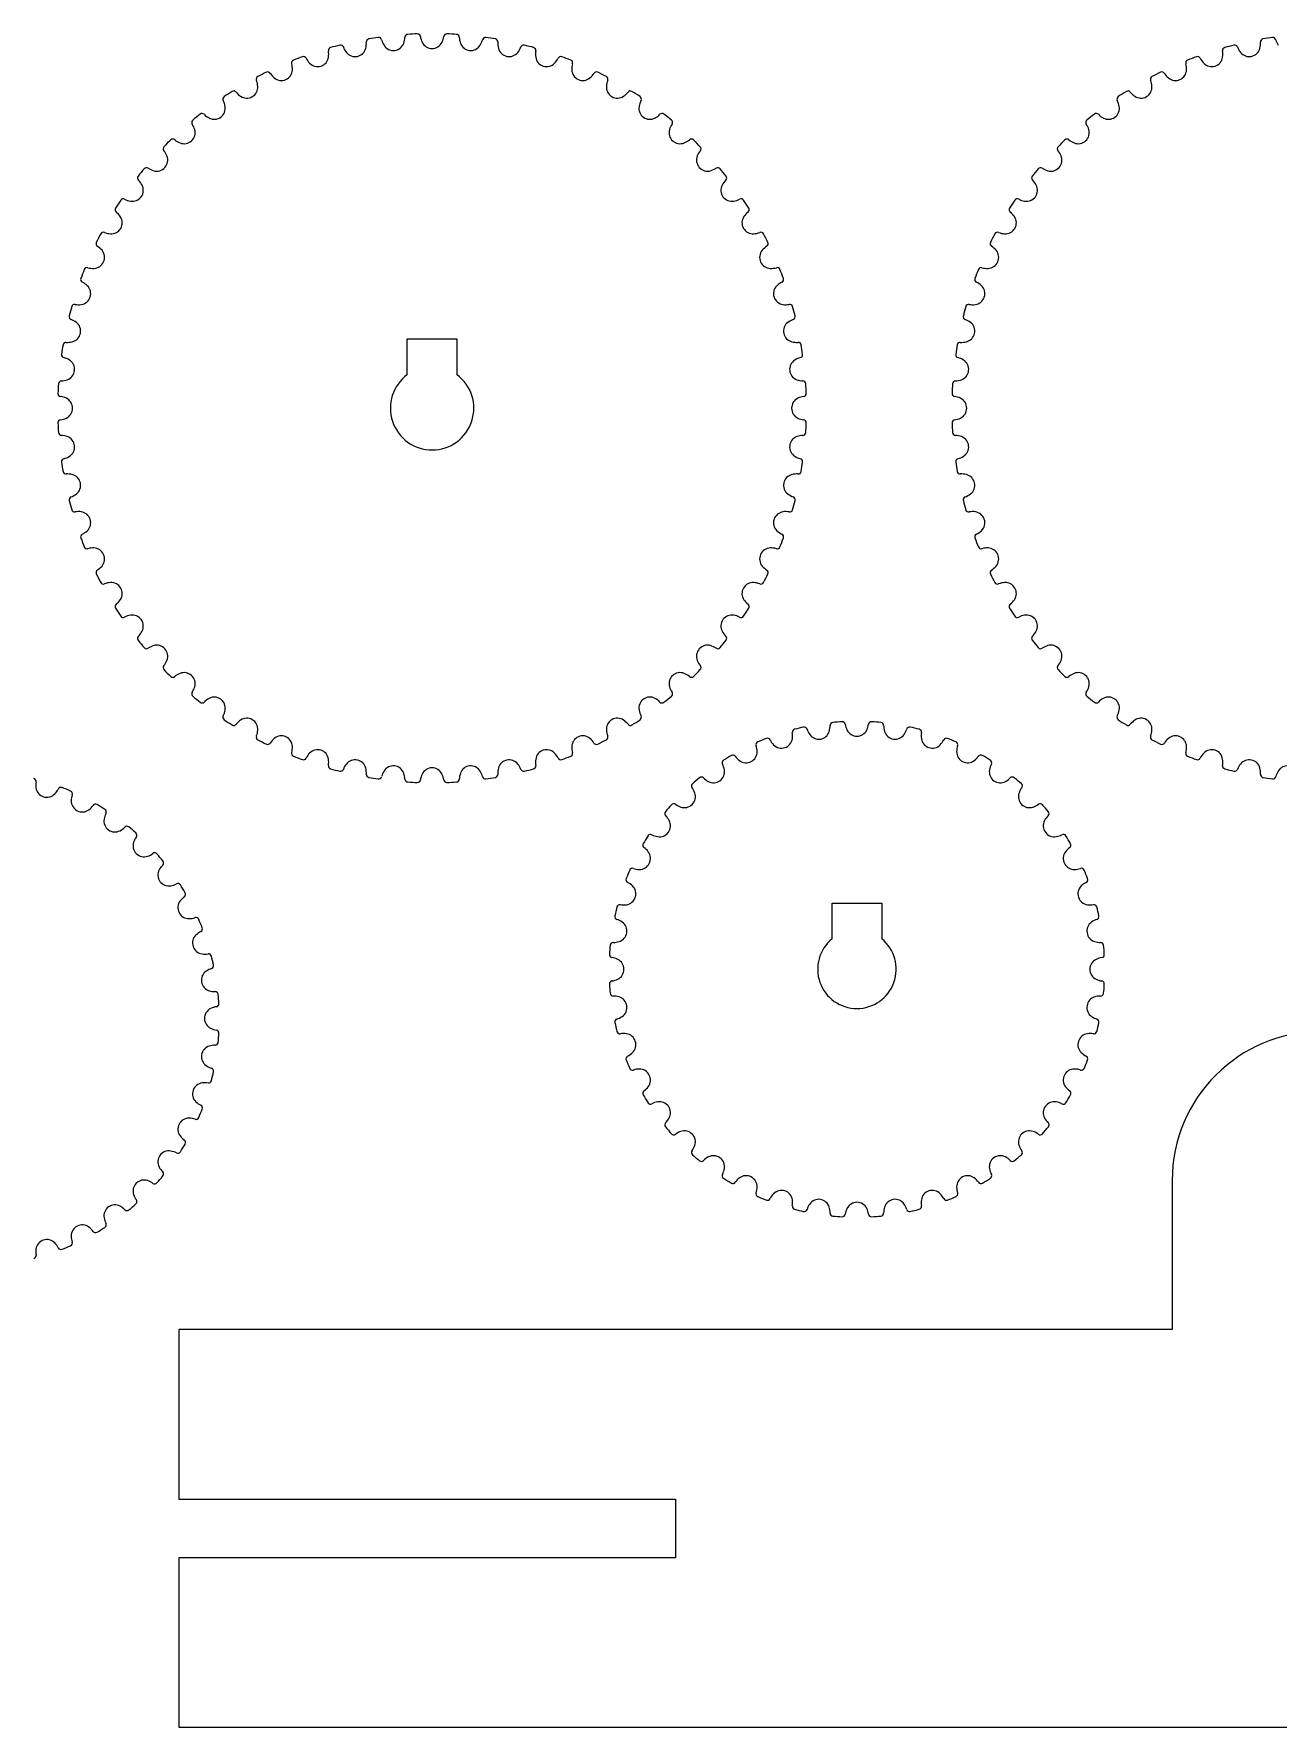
# Model space of a CAD drawing. Header units: millimetres. Extents: x -354 to 1300, y -263 to 109.
# Drawn here: x 1059.2 to 1121.8, y -254.6 to -169.5 of the extents above; entities that cross this region are included whole.
import ezdxf

# ---------------------------------------------------------------- set-up
doc = ezdxf.new("R2010")
doc.units = ezdxf.units.MM

msp = doc.modelspace()

# ---------------------------------------------------------------- linework, layer by layer
at = {"lineweight": 0}
for p, q in [((1078.01, -184.8), (1080.51, -184.8)), ((1078.01, -186.6), (1078.01, -184.8)), ((1080.51, -184.8), (1080.51, -186.6)), ((1099.389, -213.185), (1101.889, -213.185)), ((1099.389, -214.985), (1099.389, -213.185)), ((1101.889, -213.185), (1101.889, -214.985)), ((1116.508, -227.141), (1116.508, -234.641)), ((1116.508, -234.641), (1066.508, -234.641)), ((1066.508, -234.641), (1066.508, -243.166)), ((1066.508, -243.166), (1091.508, -243.166)), ((1091.508, -243.166), (1091.508, -246.116)), ((1091.508, -246.116), (1066.508, -246.116)), ((1066.508, -246.116), (1066.508, -254.641)), ((1066.508, -254.641), (1131.508, -254.641))]:
    msp.add_line(p, q, dxfattribs=at)
for centre, radius, start, end in [((1078.041, -169.633), 0.15, 93.73712, 177.77204), ((1079.26, -188.288), 18.845, 92.26288, 93.73712), ((1078.522, -169.607), 0.15, 8.22796, 92.26288), ((1079.998, -169.607), 0.15, 87.73712, 171.77204), ((1079.26, -188.288), 18.845, 86.26288, 87.73712), ((1080.478, -169.633), 0.15, 2.22796, 86.26288), ((1074.189, -170.294), 0.15, 105.73712, 189.77204), ((1073.056, -170.489), 1, 352.01077, 9.77204), ((1079.26, -188.288), 18.845, 104.26288, 105.73712), ((1074.654, -170.169), 0.15, 20.22796, 104.26288), ((1075.733, -169.771), 1, 200.22796, 217.98923), ((1075.382, -170.045), 0.555, 217.98923, 346.01077), ((1074.951, -169.938), 1, 346.01077, 3.77204), ((1076.098, -169.862), 0.15, 99.73712, 183.77204), ((1079.26, -188.288), 18.845, 98.26288, 99.73712), ((1076.573, -169.787), 0.15, 14.22796, 98.26288), ((1077.688, -169.504), 1, 194.22796, 211.98923), ((1077.31, -169.74), 0.555, 211.98923, 340.01077), ((1076.892, -169.588), 1, 340.01077, 357.77204), ((1079.66, -169.443), 1, 188.22796, 205.98923), ((1079.26, -169.638), 0.555, 205.98923, 334.01077), ((1078.86, -169.443), 1, 334.01077, 351.77204), ((1081.628, -169.588), 1, 182.22796, 199.98923), ((1081.209, -169.74), 0.555, 199.98923, 328.01077), ((1080.832, -169.504), 1, 328.01077, 345.77204), ((1081.947, -169.787), 0.15, 81.73712, 165.77204), ((1079.26, -188.288), 18.845, 80.26288, 81.73712), ((1082.422, -169.862), 0.15, 356.22796, 80.26288), ((1083.569, -169.938), 1, 176.22796, 193.98923), ((1083.137, -170.045), 0.555, 193.98923, 322.01077), ((1082.787, -169.771), 1, 322.01077, 339.77204), ((1083.866, -170.169), 0.15, 75.73712, 159.77204), ((1079.26, -188.288), 18.845, 74.26288, 75.73712), ((1084.33, -170.294), 0.15, 350.22796, 74.26288), ((1085.464, -170.489), 1, 170.22796, 187.98923), ((1119.189, -170.294), 0.15, 105.73712, 189.77204), ((1118.056, -170.489), 1, 352.01077, 9.77204), ((1124.26, -188.288), 18.845, 104.26288, 105.73712), ((1119.654, -170.169), 0.15, 20.22796, 104.26288), ((1120.733, -169.771), 1, 200.22796, 217.98923), ((1120.382, -170.045), 0.555, 217.98923, 346.01077), ((1119.951, -169.938), 1, 346.01077, 3.77204), ((1121.098, -169.862), 0.15, 99.73712, 183.77204), ((1124.26, -188.288), 18.845, 98.26288, 99.73712), ((1121.573, -169.787), 0.15, 14.22796, 98.26288), ((1122.688, -169.504), 1, 194.22796, 211.98923), ((1072.336, -170.922), 0.15, 111.73712, 195.77204), ((1071.23, -171.235), 1, 358.01077, 15.77204), ((1079.26, -188.288), 18.845, 110.26288, 111.73712), ((1072.785, -170.75), 0.15, 26.22796, 110.26288), ((1073.817, -170.242), 1, 206.22796, 223.98923), ((1073.497, -170.551), 0.555, 223.98923, 352.01077), ((1085.023, -170.551), 0.555, 187.98923, 316.01077), ((1084.703, -170.242), 1, 316.01077, 333.77204), ((1085.735, -170.75), 0.15, 69.73712, 153.77204), ((1079.26, -188.288), 18.845, 68.26288, 69.73712), ((1086.184, -170.922), 0.15, 344.22796, 68.26288), ((1087.29, -171.235), 1, 164.22796, 181.98923), ((1117.336, -170.922), 0.15, 111.73712, 195.77204), ((1116.23, -171.235), 1, 358.01077, 15.77204), ((1124.26, -188.288), 18.845, 110.26288, 111.73712), ((1117.785, -170.75), 0.15, 26.22796, 110.26288), ((1118.817, -170.242), 1, 206.22796, 223.98923), ((1118.497, -170.551), 0.555, 223.98923, 352.01077), ((1070.559, -171.741), 0.15, 117.73712, 201.77204), ((1069.491, -172.168), 1, 4.01077, 21.77204), ((1079.26, -188.288), 18.845, 116.26288, 117.73712), ((1070.988, -171.523), 0.15, 32.22796, 116.26288), ((1071.96, -170.909), 1, 212.22796, 229.98923), ((1071.674, -171.25), 0.555, 229.98923, 358.01077), ((1086.846, -171.25), 0.555, 181.98923, 310.01077), ((1086.559, -170.909), 1, 310.01077, 327.77204), ((1087.532, -171.523), 0.15, 63.73712, 147.77204), ((1079.26, -188.288), 18.845, 62.26288, 63.73712), ((1087.961, -171.741), 0.15, 338.22796, 62.26288), ((1089.029, -172.168), 1, 158.22796, 175.98923), ((1115.559, -171.741), 0.15, 117.73712, 201.77204), ((1114.491, -172.168), 1, 4.01077, 21.77204), ((1124.26, -188.288), 18.845, 116.26288, 117.73712), ((1115.988, -171.523), 0.15, 32.22796, 116.26288), ((1116.96, -170.909), 1, 212.22796, 229.98923), ((1116.674, -171.25), 0.555, 229.98923, 358.01077), ((1068.877, -172.741), 0.15, 123.73712, 207.77204), ((1067.86, -173.277), 1, 10.01077, 27.77204), ((1079.26, -188.288), 18.845, 122.26288, 123.73712), ((1069.28, -172.479), 0.15, 38.22796, 122.26288), ((1070.184, -171.768), 1, 218.22796, 235.98923), ((1069.935, -172.136), 0.555, 235.98923, 4.01077), ((1088.585, -172.136), 0.555, 175.98923, 304.01077), ((1088.336, -171.768), 1, 304.01077, 321.77204), ((1089.239, -172.479), 0.15, 57.73712, 141.77204), ((1079.26, -188.288), 18.845, 56.26288, 57.73712), ((1090.66, -173.277), 1, 152.22796, 169.98923), ((1089.643, -172.741), 0.15, 332.22796, 56.26288), ((1113.877, -172.741), 0.15, 123.73712, 207.77204), ((1112.86, -173.277), 1, 10.01077, 27.77204), ((1124.26, -188.288), 18.845, 122.26288, 123.73712), ((1114.28, -172.479), 0.15, 38.22796, 122.26288), ((1115.184, -171.768), 1, 218.22796, 235.98923), ((1114.935, -172.136), 0.555, 235.98923, 4.01077), ((1079.26, -188.288), 18.845, 128.26288, 129.73712), ((1067.683, -173.609), 0.15, 44.22796, 128.26288), ((1068.507, -172.807), 1, 224.22796, 241.98923), ((1068.298, -173.2), 0.555, 241.98923, 10.01077), ((1090.222, -173.2), 0.555, 169.98923, 298.01077), ((1090.013, -172.807), 1, 298.01077, 315.77204), ((1090.837, -173.609), 0.15, 51.73712, 135.77204), ((1079.26, -188.288), 18.845, 50.26288, 51.73712), ((1124.26, -188.288), 18.845, 128.26288, 129.73712), ((1112.683, -173.609), 0.15, 44.22796, 128.26288), ((1113.507, -172.807), 1, 224.22796, 241.98923), ((1113.298, -173.2), 0.555, 241.98923, 10.01077), ((1066.781, -174.428), 0.555, 247.98923, 16.01077), ((1067.309, -173.912), 0.15, 129.73712, 213.77204), ((1066.353, -174.551), 1, 16.01077, 33.77204), ((1091.739, -174.428), 0.555, 163.98923, 292.01077), ((1092.167, -174.551), 1, 146.22796, 163.98923), ((1091.211, -173.912), 0.15, 326.22796, 50.26288), ((1111.781, -174.428), 0.555, 247.98923, 16.01077), ((1112.309, -173.912), 0.15, 129.73712, 213.77204), ((1111.353, -174.551), 1, 16.01077, 33.77204), ((1065.872, -175.24), 0.15, 135.73712, 219.77204), ((1064.988, -175.975), 1, 22.01077, 39.77204), ((1079.26, -188.288), 18.845, 134.26288, 135.73712), ((1066.212, -174.899), 0.15, 50.22796, 134.26288), ((1066.947, -174.016), 1, 230.22796, 247.98923), ((1091.572, -174.016), 1, 292.01077, 309.77204), ((1092.308, -174.899), 0.15, 45.73712, 129.77204), ((1079.26, -188.288), 18.845, 44.26288, 45.73712), ((1093.532, -175.975), 1, 140.22796, 157.98923), ((1092.648, -175.24), 0.15, 320.22796, 44.26288), ((1110.872, -175.24), 0.15, 135.73712, 219.77204), ((1109.988, -175.975), 1, 22.01077, 39.77204), ((1124.26, -188.288), 18.845, 134.26288, 135.73712), ((1111.212, -174.899), 0.15, 50.22796, 134.26288), ((1111.947, -174.016), 1, 230.22796, 247.98923), ((1079.26, -188.288), 18.845, 140.26288, 141.73712), ((1064.884, -176.337), 0.15, 56.22796, 140.26288), ((1065.523, -175.381), 1, 236.22796, 253.98923), ((1065.4, -175.808), 0.555, 253.98923, 22.01077), ((1093.12, -175.808), 0.555, 157.98923, 286.01077), ((1092.997, -175.381), 1, 286.01077, 303.77204), ((1093.636, -176.337), 0.15, 39.73712, 123.77204), ((1079.26, -188.288), 18.845, 38.26288, 39.73712), ((1124.26, -188.288), 18.845, 140.26288, 141.73712), ((1109.884, -176.337), 0.15, 56.22796, 140.26288), ((1110.523, -175.381), 1, 236.22796, 253.98923), ((1110.4, -175.808), 0.555, 253.98923, 22.01077), ((1064.172, -177.326), 0.555, 259.98923, 28.01077), ((1064.581, -176.711), 0.15, 141.73712, 225.77204), ((1063.779, -177.535), 1, 28.01077, 45.77204), ((1094.348, -177.326), 0.555, 151.98923, 280.01077), ((1094.741, -177.535), 1, 134.22796, 151.98923), ((1093.939, -176.711), 0.15, 314.22796, 38.26288), ((1109.172, -177.326), 0.555, 259.98923, 28.01077), ((1109.581, -176.711), 0.15, 141.73712, 225.77204), ((1108.779, -177.535), 1, 28.01077, 45.77204), ((1079.26, -188.288), 18.845, 146.26288, 147.73712), ((1063.713, -177.905), 0.15, 62.22796, 146.26288), ((1064.249, -176.887), 1, 242.22796, 259.98923), ((1094.271, -176.887), 1, 280.01077, 297.77204), ((1094.807, -177.905), 0.15, 33.73712, 117.77204), ((1079.26, -188.288), 18.845, 32.26288, 33.73712), ((1124.26, -188.288), 18.845, 146.26288, 147.73712), ((1108.713, -177.905), 0.15, 62.22796, 146.26288), ((1109.249, -176.887), 1, 242.22796, 259.98923), ((1063.109, -178.963), 0.555, 265.98923, 34.01077), ((1063.451, -178.308), 0.15, 147.73712, 231.77204), ((1062.74, -179.212), 1, 34.01077, 51.77204), ((1095.411, -178.963), 0.555, 145.98923, 274.01077), ((1095.78, -179.212), 1, 128.22796, 145.98923), ((1095.069, -178.308), 0.15, 308.22796, 32.26288), ((1108.109, -178.963), 0.555, 265.98923, 34.01077), ((1108.451, -178.308), 0.15, 147.73712, 231.77204), ((1107.74, -179.212), 1, 34.01077, 51.77204), ((1079.26, -188.288), 18.845, 152.26288, 153.73712), ((1062.713, -179.587), 0.15, 68.22796, 152.26288), ((1063.14, -178.519), 1, 248.22796, 265.98923), ((1095.38, -178.519), 1, 274.01077, 291.77204), ((1095.807, -179.587), 0.15, 27.73712, 111.77204), ((1079.26, -188.288), 18.845, 26.26288, 27.73712), ((1124.26, -188.288), 18.845, 152.26288, 153.73712), ((1107.713, -179.587), 0.15, 68.22796, 152.26288), ((1108.14, -178.519), 1, 248.22796, 265.98923), ((1062.222, -180.702), 0.555, 271.98923, 40.01077), ((1062.495, -180.015), 0.15, 153.73712, 237.77204), ((1061.881, -180.988), 1, 40.01077, 57.77204), ((1096.298, -180.702), 0.555, 139.98923, 268.01077), ((1096.638, -180.988), 1, 122.22796, 139.98923), ((1096.025, -180.015), 0.15, 302.22796, 26.26288), ((1107.222, -180.702), 0.555, 271.98923, 40.01077), ((1107.495, -180.015), 0.15, 153.73712, 237.77204), ((1106.881, -180.988), 1, 40.01077, 57.77204), ((1079.26, -188.288), 18.845, 158.26288, 159.73712), ((1061.894, -181.364), 0.15, 74.22796, 158.26288), ((1062.207, -180.257), 1, 254.22796, 271.98923), ((1096.313, -180.257), 1, 268.01077, 285.77204), ((1096.626, -181.364), 0.15, 21.73712, 105.77204), ((1079.26, -188.288), 18.845, 20.26288, 21.73712), ((1124.26, -188.288), 18.845, 158.26288, 159.73712), ((1106.894, -181.364), 0.15, 74.22796, 158.26288), ((1107.207, -180.257), 1, 254.22796, 271.98923), ((1061.722, -181.813), 0.15, 159.73712, 243.77204), ((1061.523, -182.525), 0.555, 277.98923, 46.01077), ((1061.214, -182.845), 1, 46.01077, 63.77204), ((1096.997, -182.525), 0.555, 133.98923, 262.01077), ((1097.306, -182.845), 1, 116.22796, 133.98923), ((1096.798, -181.813), 0.15, 296.22796, 20.26288), ((1106.722, -181.813), 0.15, 159.73712, 243.77204), ((1106.523, -182.525), 0.555, 277.98923, 46.01077), ((1106.214, -182.845), 1, 46.01077, 63.77204), ((1061.266, -183.217), 0.15, 80.22796, 164.26288), ((1061.461, -182.084), 1, 260.22796, 277.98923), ((1097.059, -182.084), 1, 262.01077, 279.77204), ((1097.254, -183.217), 0.15, 15.73712, 99.77204), ((1106.266, -183.217), 0.15, 80.22796, 164.26288), ((1106.461, -182.084), 1, 260.22796, 277.98923), ((1061.141, -183.682), 0.15, 165.73712, 249.77204), ((1079.26, -188.288), 18.845, 164.26288, 165.73712), ((1060.744, -184.761), 1, 52.01077, 69.77204), ((1061.017, -184.41), 0.555, 283.98923, 52.01077), ((1097.502, -184.41), 0.555, 127.98923, 256.01077), ((1097.776, -184.761), 1, 110.22796, 127.98923), ((1079.26, -188.288), 18.845, 14.26288, 15.73712), ((1097.379, -183.682), 0.15, 290.22796, 14.26288), ((1106.141, -183.682), 0.15, 165.73712, 249.77204), ((1124.26, -188.288), 18.845, 164.26288, 165.73712), ((1105.744, -184.761), 1, 52.01077, 69.77204), ((1106.017, -184.41), 0.555, 283.98923, 52.01077), ((1060.759, -185.601), 0.15, 171.73712, 255.77204), ((1079.26, -188.288), 18.845, 170.26288, 171.73712), ((1060.834, -185.126), 0.15, 86.22796, 170.26288), ((1060.91, -183.978), 1, 266.22796, 283.98923), ((1097.61, -183.978), 1, 256.01077, 273.77204), ((1097.686, -185.126), 0.15, 9.73712, 93.77204), ((1097.761, -185.601), 0.15, 284.22796, 8.26288), ((1079.26, -188.288), 18.845, 8.26288, 9.73712), ((1105.759, -185.601), 0.15, 171.73712, 255.77204), ((1124.26, -188.288), 18.845, 170.26288, 171.73712), ((1105.834, -185.126), 0.15, 86.22796, 170.26288), ((1105.91, -183.978), 1, 266.22796, 283.98923), ((1060.476, -186.716), 1, 58.01077, 75.77204), ((1060.712, -186.338), 0.555, 289.98923, 58.01077), ((1097.808, -186.338), 0.555, 121.98923, 250.01077), ((1098.043, -186.716), 1, 104.22796, 121.98923), ((1105.476, -186.716), 1, 58.01077, 75.77204), ((1105.712, -186.338), 0.555, 289.98923, 58.01077), ((1079.26, -188.288), 18.845, 176.26288, 177.73712), ((1060.605, -187.069), 0.15, 92.22796, 176.26288), ((1060.56, -185.92), 1, 272.22796, 289.98923), ((1079.26, -188.288), 2.1, 126.52961, 53.47039), ((1097.96, -185.92), 1, 250.01077, 267.77204), ((1097.915, -187.069), 0.15, 3.73712, 87.77204), ((1079.26, -188.288), 18.845, 2.26288, 3.73712), ((1124.26, -188.288), 18.845, 176.26288, 177.73712), ((1105.605, -187.069), 0.15, 92.22796, 176.26288), ((1105.56, -185.92), 1, 272.22796, 289.98923), ((1060.58, -187.55), 0.15, 177.73712, 261.77204), ((1060.415, -188.688), 1, 64.01077, 81.77204), ((1060.61, -188.288), 0.555, 295.98923, 64.01077), ((1097.91, -188.288), 0.555, 115.98923, 244.01077), ((1098.105, -188.688), 1, 98.22796, 115.98923), ((1097.94, -187.55), 0.15, 278.22796, 2.26288), ((1105.58, -187.55), 0.15, 177.73712, 261.77204), ((1105.415, -188.688), 1, 64.01077, 81.77204), ((1105.61, -188.288), 0.555, 295.98923, 64.01077), ((1060.58, -189.026), 0.15, 98.22796, 182.26288), ((1079.26, -188.288), 18.845, 182.26288, 183.73712), ((1060.415, -187.888), 1, 278.22796, 295.98923), ((1098.105, -187.888), 1, 244.01077, 261.77204), ((1097.94, -189.026), 0.15, 357.73712, 81.77204), ((1079.26, -188.288), 18.845, 356.26288, 357.73712), ((1105.58, -189.026), 0.15, 98.22796, 182.26288), ((1124.26, -188.288), 18.845, 182.26288, 183.73712), ((1105.415, -187.888), 1, 278.22796, 295.98923), ((1060.605, -189.506), 0.15, 183.73712, 267.77204), ((1060.56, -190.655), 1, 70.01077, 87.77204), ((1060.712, -190.237), 0.555, 301.98923, 70.01077), ((1097.808, -190.237), 0.555, 109.98923, 238.01077), ((1097.96, -190.655), 1, 92.22796, 109.98923), ((1097.915, -189.506), 0.15, 272.22796, 356.26288), ((1105.605, -189.506), 0.15, 183.73712, 267.77204), ((1105.56, -190.655), 1, 70.01077, 87.77204), ((1105.712, -190.237), 0.555, 301.98923, 70.01077), ((1060.476, -189.86), 1, 284.22796, 301.98923), ((1098.043, -189.86), 1, 238.01077, 255.77204), ((1105.476, -189.86), 1, 284.22796, 301.98923), ((1060.759, -190.975), 0.15, 104.22796, 188.26288), ((1079.26, -188.288), 18.845, 188.26288, 189.73712), ((1060.834, -191.45), 0.15, 189.73712, 273.77204), ((1060.91, -192.597), 1, 76.01077, 93.77204), ((1061.017, -192.165), 0.555, 307.98923, 76.01077), ((1097.502, -192.165), 0.555, 103.98923, 232.01077), ((1097.61, -192.597), 1, 86.22796, 103.98923), ((1097.686, -191.45), 0.15, 266.22796, 350.26288), ((1097.761, -190.975), 0.15, 351.73712, 75.77204), ((1079.26, -188.288), 18.845, 350.26288, 351.73712), ((1105.759, -190.975), 0.15, 104.22796, 188.26288), ((1124.26, -188.288), 18.845, 188.26288, 189.73712), ((1105.834, -191.45), 0.15, 189.73712, 273.77204), ((1105.91, -192.597), 1, 76.01077, 93.77204), ((1106.017, -192.165), 0.555, 307.98923, 76.01077), ((1061.141, -192.894), 0.15, 110.22796, 194.26288), ((1079.26, -188.288), 18.845, 194.26288, 195.73712), ((1060.744, -191.815), 1, 290.22796, 307.98923), ((1097.776, -191.815), 1, 232.01077, 249.77204), ((1079.26, -188.288), 18.845, 344.26288, 345.73712), ((1097.379, -192.894), 0.15, 345.73712, 69.77204), ((1106.141, -192.894), 0.15, 110.22796, 194.26288), ((1124.26, -188.288), 18.845, 194.26288, 195.73712), ((1105.744, -191.815), 1, 290.22796, 307.98923), ((1061.266, -193.358), 0.15, 195.73712, 279.77204), ((1061.461, -194.492), 1, 82.01077, 99.77204), ((1061.523, -194.051), 0.555, 313.98923, 82.01077), ((1096.997, -194.051), 0.555, 97.98923, 226.01077), ((1097.059, -194.492), 1, 80.22796, 97.98923), ((1097.254, -193.358), 0.15, 260.22796, 344.26288), ((1106.266, -193.358), 0.15, 195.73712, 279.77204), ((1106.461, -194.492), 1, 82.01077, 99.77204), ((1106.523, -194.051), 0.555, 313.98923, 82.01077), ((1061.722, -194.762), 0.15, 116.22796, 200.26288), ((1079.26, -188.288), 18.845, 200.26288, 201.73712), ((1061.214, -193.731), 1, 296.22796, 313.98923), ((1097.306, -193.731), 1, 226.01077, 243.77204), ((1079.26, -188.288), 18.845, 338.26288, 339.73712), ((1096.798, -194.762), 0.15, 339.73712, 63.77204), ((1106.722, -194.762), 0.15, 116.22796, 200.26288), ((1124.26, -188.288), 18.845, 200.26288, 201.73712), ((1106.214, -193.731), 1, 296.22796, 313.98923), ((1061.894, -195.211), 0.15, 201.73712, 285.77204), ((1062.207, -196.318), 1, 88.01077, 105.77204), ((1062.222, -195.873), 0.555, 319.98923, 88.01077), ((1096.298, -195.873), 0.555, 91.98923, 220.01077), ((1096.313, -196.318), 1, 74.22796, 91.98923), ((1096.626, -195.211), 0.15, 254.22796, 338.26288), ((1106.894, -195.211), 0.15, 201.73712, 285.77204), ((1107.207, -196.318), 1, 88.01077, 105.77204), ((1107.222, -195.873), 0.555, 319.98923, 88.01077), ((1062.495, -196.56), 0.15, 122.22796, 206.26288), ((1079.26, -188.288), 18.845, 206.26288, 207.73712), ((1061.881, -195.587), 1, 302.22796, 319.98923), ((1096.638, -195.587), 1, 220.01077, 237.77204), ((1079.26, -188.288), 18.845, 332.26288, 333.73712), ((1096.025, -196.56), 0.15, 333.73712, 57.77204), ((1107.495, -196.56), 0.15, 122.22796, 206.26288), ((1124.26, -188.288), 18.845, 206.26288, 207.73712), ((1106.881, -195.587), 1, 302.22796, 319.98923), ((1062.713, -196.989), 0.15, 207.73712, 291.77204), ((1063.14, -198.057), 1, 94.01077, 111.77204), ((1063.109, -197.613), 0.555, 325.98923, 94.01077), ((1095.411, -197.613), 0.555, 85.98923, 214.01077), ((1095.38, -198.057), 1, 68.22796, 85.98923), ((1095.807, -196.989), 0.15, 248.22796, 332.26288), ((1107.713, -196.989), 0.15, 207.73712, 291.77204), ((1108.14, -198.057), 1, 94.01077, 111.77204), ((1108.109, -197.613), 0.555, 325.98923, 94.01077), ((1063.451, -198.267), 0.15, 128.22796, 212.26288), ((1079.26, -188.288), 18.845, 212.26288, 213.73712), ((1062.74, -197.364), 1, 308.22796, 325.98923), ((1079.26, -188.288), 18.845, 326.26288, 327.73712), ((1095.78, -197.364), 1, 214.01077, 231.77204), ((1095.069, -198.267), 0.15, 327.73712, 51.77204), ((1108.451, -198.267), 0.15, 128.22796, 212.26288), ((1124.26, -188.288), 18.845, 212.26288, 213.73712), ((1107.74, -197.364), 1, 308.22796, 325.98923), ((1063.713, -198.671), 0.15, 213.73712, 297.77204), ((1064.249, -199.688), 1, 100.01077, 117.77204), ((1064.172, -199.25), 0.555, 331.98923, 100.01077), ((1094.348, -199.25), 0.555, 79.98923, 208.01077), ((1094.271, -199.688), 1, 62.22796, 79.98923), ((1094.807, -198.671), 0.15, 242.22796, 326.26288), ((1108.713, -198.671), 0.15, 213.73712, 297.77204), ((1109.249, -199.688), 1, 100.01077, 117.77204), ((1109.172, -199.25), 0.555, 331.98923, 100.01077), ((1064.581, -199.865), 0.15, 134.22796, 218.26288), ((1079.26, -188.288), 18.845, 218.26288, 219.73712), ((1063.779, -199.041), 1, 314.22796, 331.98923), ((1079.26, -188.288), 18.845, 320.26288, 321.73712), ((1094.741, -199.041), 1, 208.01077, 225.77204), ((1093.939, -199.865), 0.15, 321.73712, 45.77204), ((1109.581, -199.865), 0.15, 134.22796, 218.26288), ((1124.26, -188.288), 18.845, 218.26288, 219.73712), ((1108.779, -199.041), 1, 314.22796, 331.98923), ((1064.884, -200.239), 0.15, 219.73712, 303.77204), ((1065.523, -201.195), 1, 106.01077, 123.77204), ((1065.4, -200.767), 0.555, 337.98923, 106.01077), ((1064.988, -200.6), 1, 320.22796, 337.98923), ((1093.12, -200.767), 0.555, 73.98923, 202.01077), ((1093.532, -200.6), 1, 202.01077, 219.77204), ((1092.997, -201.195), 1, 56.22796, 73.98923), ((1093.636, -200.239), 0.15, 236.22796, 320.26288), ((1109.884, -200.239), 0.15, 219.73712, 303.77204), ((1110.523, -201.195), 1, 106.01077, 123.77204), ((1110.4, -200.767), 0.555, 337.98923, 106.01077), ((1109.988, -200.6), 1, 320.22796, 337.98923), ((1065.872, -201.336), 0.15, 140.22796, 224.26288), ((1079.26, -188.288), 18.845, 224.26288, 225.73712), ((1066.212, -201.676), 0.15, 225.73712, 309.77204), ((1066.947, -202.56), 1, 112.01077, 129.77204), ((1066.781, -202.147), 0.555, 343.98923, 112.01077), ((1091.739, -202.147), 0.555, 67.98923, 196.01077), ((1091.572, -202.56), 1, 50.22796, 67.98923), ((1092.308, -201.676), 0.15, 230.22796, 314.26288), ((1079.26, -188.288), 18.845, 314.26288, 315.73712), ((1092.648, -201.336), 0.15, 315.73712, 39.77204), ((1110.872, -201.336), 0.15, 140.22796, 224.26288), ((1124.26, -188.288), 18.845, 224.26288, 225.73712), ((1111.212, -201.676), 0.15, 225.73712, 309.77204), ((1111.947, -202.56), 1, 112.01077, 129.77204), ((1111.781, -202.147), 0.555, 343.98923, 112.01077), ((1067.309, -202.664), 0.15, 146.22796, 230.26288), ((1066.353, -202.025), 1, 326.22796, 343.98923), ((1092.167, -202.025), 1, 196.01077, 213.77204), ((1091.211, -202.664), 0.15, 309.73712, 33.77204), ((1112.309, -202.664), 0.15, 146.22796, 230.26288), ((1111.353, -202.025), 1, 326.22796, 343.98923), ((1079.26, -188.288), 18.845, 230.26288, 231.73712), ((1067.683, -202.967), 0.15, 231.73712, 315.77204), ((1068.507, -203.769), 1, 118.01077, 135.77204), ((1068.298, -203.376), 0.555, 349.98923, 118.01077), ((1067.86, -203.299), 1, 332.22796, 349.98923), ((1090.222, -203.376), 0.555, 61.98923, 190.01077), ((1090.66, -203.299), 1, 190.01077, 207.77204), ((1090.013, -203.769), 1, 44.22796, 61.98923), ((1090.837, -202.967), 0.15, 224.22796, 308.26288), ((1079.26, -188.288), 18.845, 308.26288, 309.73712), ((1124.26, -188.288), 18.845, 230.26288, 231.73712), ((1112.683, -202.967), 0.15, 231.73712, 315.77204), ((1113.507, -203.769), 1, 118.01077, 135.77204), ((1113.298, -203.376), 0.555, 349.98923, 118.01077), ((1112.86, -203.299), 1, 332.22796, 349.98923), ((1068.877, -203.834), 0.15, 152.22796, 236.26288), ((1079.26, -188.288), 18.845, 236.26288, 237.73712), ((1069.28, -204.096), 0.15, 237.73712, 321.77204), ((1070.184, -204.808), 1, 124.01077, 141.77204), ((1069.935, -204.439), 0.555, 355.98923, 124.01077), ((1088.585, -204.439), 0.555, 55.98923, 184.01077), ((1088.336, -204.808), 1, 38.22796, 55.98923), ((1089.239, -204.096), 0.15, 218.22796, 302.26288), ((1079.26, -188.288), 18.845, 302.26288, 303.73712), ((1089.643, -203.834), 0.15, 303.73712, 27.77204), ((1100.639, -216.514), 12.475, 102.42843, 104.57157), ((1097.986, -204.478), 0.15, 17.60467, 102.42843), ((1099.082, -204.13), 1, 197.60467, 214.98923), ((1098.292, -204.255), 1, 343.01077, 0.39533), ((1099.442, -204.247), 0.15, 95.57157, 180.39533), ((1100.639, -216.514), 12.475, 93.42843, 95.57157), ((1099.902, -204.211), 0.15, 8.60467, 93.42843), ((1101.039, -204.039), 1, 188.60467, 205.98923), ((1100.239, -204.039), 1, 334.01077, 351.39533), ((1101.376, -204.211), 0.15, 86.57157, 171.39533), ((1100.639, -216.514), 12.475, 84.42843, 86.57157), ((1101.835, -204.247), 0.15, 359.60467, 84.42843), ((1102.985, -204.255), 1, 179.60467, 196.98923), ((1102.195, -204.13), 1, 325.01077, 342.39533), ((1103.291, -204.478), 0.15, 77.57157, 162.39533), ((1100.639, -216.514), 12.475, 75.42843, 77.57157), ((1113.877, -203.834), 0.15, 152.22796, 236.26288), ((1124.26, -188.288), 18.845, 236.26288, 237.73712), ((1114.28, -204.096), 0.15, 237.73712, 321.77204), ((1115.184, -204.808), 1, 124.01077, 141.77204), ((1114.935, -204.439), 0.555, 355.98923, 124.01077), ((1070.559, -204.835), 0.15, 158.22796, 242.26288), ((1069.491, -204.408), 1, 338.22796, 355.98923), ((1079.26, -188.288), 18.845, 242.26288, 243.73712), ((1070.988, -205.053), 0.15, 243.73712, 327.77204), ((1071.96, -205.666), 1, 130.01077, 147.77204), ((1071.674, -205.325), 0.555, 1.98923, 130.01077), ((1086.846, -205.325), 0.555, 49.98923, 178.01077), ((1086.559, -205.666), 1, 32.22796, 49.98923), ((1087.532, -205.053), 0.15, 212.22796, 296.26288), ((1079.26, -188.288), 18.845, 296.26288, 297.73712), ((1089.029, -204.408), 1, 184.01077, 201.77204), ((1087.961, -204.835), 0.15, 297.73712, 21.77204), ((1095.71, -205.217), 0.15, 113.57157, 198.39533), ((1094.619, -205.58), 1, 1.01077, 18.39533), ((1100.639, -216.514), 12.475, 111.42843, 113.57157), ((1096.136, -205.041), 0.15, 26.60467, 111.42843), ((1097.164, -204.526), 1, 206.60467, 223.98923), ((1096.844, -204.835), 0.555, 223.98923, 352.01077), ((1097.538, -204.585), 0.15, 104.57157, 189.39533), ((1096.403, -204.773), 1, 352.01077, 9.39533), ((1098.718, -204.385), 0.555, 214.98923, 343.01077), ((1100.639, -204.234), 0.555, 205.98923, 334.01077), ((1102.56, -204.385), 0.555, 196.98923, 325.01077), ((1103.74, -204.585), 0.15, 350.60467, 75.42843), ((1104.874, -204.773), 1, 170.60467, 187.98923), ((1104.434, -204.835), 0.555, 187.98923, 316.01077), ((1104.113, -204.526), 1, 316.01077, 333.39533), ((1105.142, -205.041), 0.15, 68.57157, 153.39533), ((1100.639, -216.514), 12.475, 66.42843, 68.57157), ((1105.568, -205.217), 0.15, 341.60467, 66.42843), ((1106.659, -205.58), 1, 161.60467, 178.98923), ((1115.559, -204.835), 0.15, 158.22796, 242.26288), ((1114.491, -204.408), 1, 338.22796, 355.98923), ((1124.26, -188.288), 18.845, 242.26288, 243.73712), ((1115.988, -205.053), 0.15, 243.73712, 327.77204), ((1116.96, -205.666), 1, 130.01077, 147.77204), ((1116.674, -205.325), 0.555, 1.98923, 130.01077), ((1072.336, -205.653), 0.15, 164.22796, 248.26288), ((1071.23, -205.341), 1, 344.22796, 1.98923), ((1079.26, -188.288), 18.845, 248.26288, 249.73712), ((1072.785, -205.826), 0.15, 249.73712, 333.77204), ((1073.817, -206.334), 1, 136.01077, 153.77204), ((1073.497, -206.025), 0.555, 7.98923, 136.01077), ((1073.056, -206.087), 1, 350.22796, 7.98923), ((1075.382, -206.53), 0.555, 13.98923, 142.01077), ((1083.137, -206.53), 0.555, 37.98923, 166.01077), ((1085.464, -206.087), 1, 172.01077, 189.77204), ((1085.023, -206.025), 0.555, 43.98923, 172.01077), ((1084.703, -206.334), 1, 26.22796, 43.98923), ((1085.735, -205.826), 0.15, 206.22796, 290.26288), ((1079.26, -188.288), 18.845, 290.26288, 291.73712), ((1086.184, -205.653), 0.15, 291.73712, 15.77204), ((1087.29, -205.341), 1, 178.01077, 195.77204), ((1094.004, -206.127), 0.15, 122.57157, 207.39533), ((1100.639, -216.514), 12.475, 120.42843, 122.57157), ((1094.397, -205.886), 0.15, 35.60467, 120.42843), ((1095.332, -205.217), 1, 215.60467, 232.98923), ((1095.064, -205.572), 0.555, 232.98923, 1.01077), ((1106.214, -205.572), 0.555, 178.98923, 307.01077), ((1105.946, -205.217), 1, 307.01077, 324.39533), ((1106.881, -205.886), 0.15, 59.57157, 144.39533), ((1100.639, -216.514), 12.475, 57.42843, 59.57157), ((1107.274, -206.127), 0.15, 332.60467, 57.42843), ((1117.336, -205.653), 0.15, 164.22796, 248.26288), ((1116.23, -205.341), 1, 344.22796, 1.98923), ((1124.26, -188.288), 18.845, 248.26288, 249.73712), ((1117.785, -205.826), 0.15, 249.73712, 333.77204), ((1118.817, -206.334), 1, 136.01077, 153.77204), ((1118.497, -206.025), 0.555, 7.98923, 136.01077), ((1118.056, -206.087), 1, 350.22796, 7.98923), ((1120.382, -206.53), 0.555, 13.98923, 142.01077), ((1059.179, -207.059), 0.15, 350.60467, 75.42843), ((1074.189, -206.282), 0.15, 170.22796, 254.26288), ((1079.26, -188.288), 18.845, 254.26288, 255.73712), ((1074.654, -206.407), 0.15, 255.73712, 339.77204), ((1075.733, -206.804), 1, 142.01077, 159.77204), ((1074.951, -206.638), 1, 356.22796, 13.98923), ((1076.098, -206.713), 0.15, 176.22796, 260.26288), ((1079.26, -188.288), 18.845, 260.26288, 261.73712), ((1076.573, -206.789), 0.15, 261.73712, 345.77204), ((1077.688, -207.071), 1, 148.01077, 165.77204), ((1077.31, -206.836), 0.555, 19.98923, 148.01077), ((1076.892, -206.988), 1, 2.22796, 19.98923), ((1078.041, -206.943), 0.15, 182.22796, 266.26288), ((1078.522, -206.968), 0.15, 267.73712, 351.77204), ((1079.66, -207.133), 1, 154.01077, 171.77204), ((1079.26, -206.938), 0.555, 25.98923, 154.01077), ((1078.86, -207.133), 1, 8.22796, 25.98923), ((1079.998, -206.968), 0.15, 188.22796, 272.26288), ((1080.478, -206.943), 0.15, 273.73712, 357.77204), ((1081.628, -206.988), 1, 160.01077, 177.77204), ((1081.209, -206.836), 0.555, 31.98923, 160.01077), ((1080.832, -207.071), 1, 14.22796, 31.98923), ((1081.947, -206.789), 0.15, 194.22796, 278.26288), ((1079.26, -188.288), 18.845, 278.26288, 279.73712), ((1082.422, -206.713), 0.15, 279.73712, 3.77204), ((1083.569, -206.638), 1, 166.01077, 183.77204), ((1082.787, -206.804), 1, 20.22796, 37.98923), ((1083.866, -206.407), 0.15, 200.22796, 284.26288), ((1079.26, -188.288), 18.845, 284.26288, 285.73712), ((1084.33, -206.282), 0.15, 285.73712, 9.77204), ((1100.639, -216.514), 12.475, 129.42843, 131.57157), ((1092.811, -206.994), 0.15, 44.60467, 129.42843), ((1093.63, -206.186), 1, 224.60467, 241.98923), ((1093.421, -206.579), 0.555, 241.98923, 10.01077), ((1092.983, -206.656), 1, 10.01077, 27.39533), ((1107.857, -206.579), 0.555, 169.98923, 298.01077), ((1108.295, -206.656), 1, 152.60467, 169.98923), ((1107.648, -206.186), 1, 298.01077, 315.39533), ((1108.467, -206.994), 0.15, 50.57157, 135.39533), ((1100.639, -216.514), 12.475, 48.42843, 50.57157), ((1119.189, -206.282), 0.15, 170.22796, 254.26288), ((1124.26, -188.288), 18.845, 254.26288, 255.73712), ((1119.654, -206.407), 0.15, 255.73712, 339.77204), ((1120.733, -206.804), 1, 142.01077, 159.77204), ((1119.951, -206.638), 1, 356.22796, 13.98923), ((1121.098, -206.713), 0.15, 176.22796, 260.26288), ((1124.26, -188.288), 18.845, 260.26288, 261.73712), ((1121.573, -206.789), 0.15, 261.73712, 345.77204), ((1122.688, -207.071), 1, 148.01077, 165.77204), ((1122.31, -206.836), 0.555, 19.98923, 148.01077), ((1060.314, -207.247), 1, 170.60467, 187.98923), ((1059.873, -207.308), 0.555, 187.98923, 316.01077), ((1059.553, -206.999), 1, 316.01077, 333.39533), ((1060.581, -207.514), 0.15, 68.57157, 153.39533), ((1056.078, -218.987), 12.475, 66.42843, 68.57157), ((1061.007, -207.691), 0.15, 341.60467, 66.42843), ((1062.098, -208.054), 1, 161.60467, 178.98923), ((1079.26, -188.288), 18.845, 266.26288, 267.73712), ((1079.26, -188.288), 18.845, 272.26288, 273.73712), ((1091.956, -207.83), 0.555, 250.98923, 19.01077), ((1092.461, -207.293), 0.15, 131.57157, 216.39533), ((1091.535, -207.975), 1, 19.01077, 36.39533), ((1109.322, -207.83), 0.555, 160.98923, 289.01077), ((1109.743, -207.975), 1, 143.60467, 160.98923), ((1108.817, -207.293), 0.15, 323.60467, 48.42843), ((1061.653, -208.046), 0.555, 178.98923, 307.01077), ((1061.385, -207.69), 1, 307.01077, 324.39533), ((1062.32, -208.36), 0.15, 59.57157, 144.39533), ((1056.078, -218.987), 12.475, 57.42843, 59.57157), ((1063.735, -209.13), 1, 152.60467, 169.98923), ((1062.713, -208.601), 0.15, 332.60467, 57.42843), ((1091.119, -208.686), 0.15, 140.57157, 225.39533), ((1100.639, -216.514), 12.475, 138.42843, 140.57157), ((1091.418, -208.335), 0.15, 53.60467, 138.42843), ((1092.101, -207.41), 1, 233.60467, 250.98923), ((1109.177, -207.41), 1, 289.01077, 306.39533), ((1109.86, -208.335), 0.15, 41.57157, 126.39533), ((1100.639, -216.514), 12.475, 39.42843, 41.57157), ((1110.159, -208.686), 0.15, 314.60467, 39.42843), ((1063.296, -209.053), 0.555, 169.98923, 298.01077), ((1063.087, -208.66), 1, 298.01077, 315.39533), ((1063.906, -209.467), 0.15, 50.57157, 135.39533), ((1056.078, -218.987), 12.475, 48.42843, 50.57157), ((1090.704, -209.296), 0.555, 259.98923, 28.01077), ((1090.311, -209.505), 1, 28.01077, 45.39533), ((1110.574, -209.296), 0.555, 151.98923, 280.01077), ((1110.966, -209.505), 1, 134.60467, 151.98923), ((1064.762, -210.304), 0.555, 160.98923, 289.01077), ((1065.182, -210.449), 1, 143.60467, 160.98923), ((1064.257, -209.767), 0.15, 323.60467, 48.42843), ((1090.011, -210.272), 0.15, 149.57157, 234.39533), ((1100.639, -216.514), 12.475, 147.42843, 149.57157), ((1089.342, -211.207), 1, 37.01077, 54.39533), ((1090.252, -209.879), 0.15, 62.60467, 147.42843), ((1090.781, -208.858), 1, 242.60467, 259.98923), ((1110.496, -208.858), 1, 280.01077, 297.39533), ((1111.025, -209.879), 0.15, 32.57157, 117.39533), ((1111.936, -211.207), 1, 125.60467, 142.98923), ((1100.639, -216.514), 12.475, 30.42843, 32.57157), ((1111.266, -210.272), 0.15, 305.60467, 30.42843), ((1064.617, -209.883), 1, 289.01077, 306.39533), ((1065.299, -210.809), 0.15, 41.57157, 126.39533), ((1056.078, -218.987), 12.475, 39.42843, 41.57157), ((1065.598, -211.16), 0.15, 314.60467, 39.42843), ((1089.697, -210.939), 0.555, 268.98923, 37.01077), ((1111.58, -210.939), 0.555, 142.98923, 271.01077), ((1066.013, -211.769), 0.555, 151.98923, 280.01077), ((1066.406, -211.978), 1, 134.60467, 151.98923), ((1089.166, -212.011), 0.15, 158.57157, 243.39533), ((1100.639, -216.514), 12.475, 156.42843, 158.57157), ((1089.342, -211.585), 0.15, 71.60467, 156.42843), ((1089.705, -210.494), 1, 251.60467, 268.98923), ((1111.573, -210.494), 1, 271.01077, 288.39533), ((1111.935, -211.585), 0.15, 23.57157, 108.39533), ((1100.639, -216.514), 12.475, 21.42843, 23.57157), ((1112.112, -212.011), 0.15, 296.60467, 21.42843), ((1065.936, -211.331), 1, 280.01077, 297.39533), ((1066.465, -212.352), 0.15, 32.57157, 117.39533), ((1067.375, -213.68), 1, 125.60467, 142.98923), ((1056.078, -218.987), 12.475, 30.42843, 32.57157), ((1066.706, -212.745), 0.15, 305.60467, 30.42843), ((1088.96, -212.719), 0.555, 277.98923, 46.01077), ((1088.651, -213.039), 1, 46.01077, 63.39533), ((1112.318, -212.719), 0.555, 133.98923, 262.01077), ((1112.627, -213.039), 1, 116.60467, 133.98923), ((1067.02, -213.412), 0.555, 142.98923, 271.01077), ((1100.639, -216.514), 12.475, 165.42843, 167.57157), ((1088.71, -213.413), 0.15, 80.60467, 165.42843), ((1088.898, -212.278), 1, 260.60467, 277.98923), ((1112.38, -212.278), 1, 262.01077, 279.39533), ((1112.567, -213.413), 0.15, 14.57157, 99.39533), ((1100.639, -216.514), 12.475, 12.42843, 14.57157), ((1067.012, -212.967), 1, 271.01077, 288.39533), ((1067.375, -214.059), 0.15, 23.57157, 108.39533), ((1068.066, -215.513), 1, 116.60467, 133.98923), ((1056.078, -218.987), 12.475, 21.42843, 23.57157), ((1067.551, -214.485), 0.15, 296.60467, 21.42843), ((1088.603, -213.861), 0.15, 167.57157, 252.39533), ((1088.255, -214.957), 1, 55.01077, 72.39533), ((1088.51, -214.593), 0.555, 286.98923, 55.01077), ((1112.768, -214.593), 0.555, 124.98923, 253.01077), ((1113.023, -214.957), 1, 107.60467, 124.98923), ((1112.675, -213.861), 0.15, 287.60467, 12.42843), ((1067.757, -215.193), 0.555, 133.98923, 262.01077), ((1100.639, -216.514), 12.475, 174.42843, 176.57157), ((1088.372, -215.317), 0.15, 89.60467, 174.42843), ((1088.38, -214.167), 1, 269.60467, 286.98923), ((1100.639, -216.514), 1.975, 129.26525, 50.73475), ((1112.898, -214.167), 1, 253.01077, 270.39533), ((1112.906, -215.317), 0.15, 5.57157, 90.39533), ((1100.639, -216.514), 12.475, 3.42843, 5.57157), ((1067.819, -214.752), 1, 262.01077, 279.39533), ((1068.007, -215.887), 0.15, 14.57157, 99.39533), ((1056.078, -218.987), 12.475, 12.42843, 14.57157), ((1068.114, -216.335), 0.15, 287.60467, 12.42843), ((1088.336, -215.777), 0.15, 176.57157, 261.39533), ((1088.164, -216.914), 1, 64.01077, 81.39533), ((1088.359, -216.514), 0.555, 295.98923, 64.01077), ((1112.919, -216.514), 0.555, 115.98923, 244.01077), ((1113.114, -216.914), 1, 98.60467, 115.98923), ((1112.942, -215.777), 0.15, 278.60467, 3.42843), ((1068.207, -217.066), 0.555, 124.98923, 253.01077), ((1068.462, -217.431), 1, 107.60467, 124.98923), ((1088.336, -217.251), 0.15, 98.60467, 183.42843), ((1088.164, -216.114), 1, 278.60467, 295.98923), ((1113.114, -216.114), 1, 244.01077, 261.39533), ((1112.942, -217.251), 0.15, 356.57157, 81.39533), ((1068.337, -216.641), 1, 253.01077, 270.39533), ((1068.345, -217.791), 0.15, 5.57157, 90.39533), ((1056.078, -218.987), 12.475, 3.42843, 5.57157), ((1100.639, -216.514), 12.475, 183.42843, 185.57157), ((1088.372, -217.71), 0.15, 185.57157, 270.39533), ((1088.38, -218.86), 1, 73.01077, 90.39533), ((1088.51, -218.435), 0.555, 304.98923, 73.01077), ((1112.768, -218.435), 0.555, 106.98923, 235.01077), ((1112.898, -218.86), 1, 89.60467, 106.98923), ((1112.906, -217.71), 0.15, 269.60467, 354.42843), ((1100.639, -216.514), 12.475, 354.42843, 356.57157), ((1068.358, -218.987), 0.555, 115.98923, 244.01077), ((1068.553, -219.387), 1, 98.60467, 115.98923), ((1068.381, -218.25), 0.15, 278.60467, 3.42843), ((1088.255, -218.07), 1, 287.60467, 304.98923), ((1113.023, -218.07), 1, 235.01077, 252.39533), ((1068.553, -218.587), 1, 244.01077, 261.39533), ((1068.381, -219.724), 0.15, 356.57157, 81.39533), ((1056.078, -218.987), 12.475, 354.42843, 356.57157), ((1088.603, -219.166), 0.15, 107.60467, 192.42843), ((1100.639, -216.514), 12.475, 192.42843, 194.57157), ((1088.71, -219.615), 0.15, 194.57157, 279.39533), ((1088.898, -220.749), 1, 82.01077, 99.39533), ((1088.96, -220.308), 0.555, 313.98923, 82.01077), ((1112.318, -220.308), 0.555, 97.98923, 226.01077), ((1112.38, -220.749), 1, 80.60467, 97.98923), ((1112.567, -219.615), 0.15, 260.60467, 345.42843), ((1100.639, -216.514), 12.475, 345.42843, 347.57157), ((1112.675, -219.166), 0.15, 347.57157, 72.39533), ((1124.008, -227.141), 7.5, 0, 180), ((1068.207, -220.908), 0.555, 106.98923, 235.01077), ((1068.337, -221.334), 1, 89.60467, 106.98923), ((1068.345, -220.184), 0.15, 269.60467, 354.42843), ((1068.462, -220.544), 1, 235.01077, 252.39533), ((1089.166, -221.017), 0.15, 116.60467, 201.42843), ((1100.639, -216.514), 12.475, 201.42843, 203.57157), ((1088.651, -219.988), 1, 296.60467, 313.98923), ((1112.627, -219.988), 1, 226.01077, 243.39533), ((1100.639, -216.514), 12.475, 336.42843, 338.57157), ((1112.112, -221.017), 0.15, 338.57157, 63.39533), ((1067.757, -222.782), 0.555, 97.98923, 226.01077), ((1067.819, -223.223), 1, 80.60467, 97.98923), ((1068.007, -222.088), 0.15, 260.60467, 345.42843), ((1056.078, -218.987), 12.475, 345.42843, 347.57157), ((1068.114, -221.64), 0.15, 347.57157, 72.39533), ((1089.342, -221.442), 0.15, 203.57157, 288.39533), ((1089.705, -222.534), 1, 91.01077, 108.39533), ((1089.697, -222.089), 0.555, 322.98923, 91.01077), ((1111.58, -222.089), 0.555, 88.98923, 217.01077), ((1111.573, -222.534), 1, 71.60467, 88.98923), ((1111.935, -221.442), 0.15, 251.60467, 336.42843), ((1090.011, -222.756), 0.15, 125.60467, 210.42843), ((1100.639, -216.514), 12.475, 210.42843, 212.57157), ((1089.342, -221.821), 1, 305.60467, 322.98923), ((1090.704, -223.732), 0.555, 331.98923, 100.01077), ((1110.574, -223.732), 0.555, 79.98923, 208.01077), ((1111.936, -221.821), 1, 217.01077, 234.39533), ((1100.639, -216.514), 12.475, 327.42843, 329.57157), ((1111.266, -222.756), 0.15, 329.57157, 54.39533), ((1067.02, -224.562), 0.555, 88.98923, 217.01077), ((1067.012, -225.007), 1, 71.60467, 88.98923), ((1067.375, -223.916), 0.15, 251.60467, 336.42843), ((1068.066, -222.462), 1, 226.01077, 243.39533), ((1056.078, -218.987), 12.475, 336.42843, 338.57157), ((1067.551, -223.49), 0.15, 338.57157, 63.39533), ((1090.252, -223.149), 0.15, 212.57157, 297.39533), ((1090.781, -224.17), 1, 100.01077, 117.39533), ((1090.311, -223.523), 1, 314.60467, 331.98923), ((1110.966, -223.523), 1, 208.01077, 225.39533), ((1110.496, -224.17), 1, 62.60467, 79.98923), ((1111.025, -223.149), 0.15, 242.60467, 327.42843), ((1091.119, -224.342), 0.15, 134.60467, 219.42843), ((1100.639, -216.514), 12.475, 219.42843, 221.57157), ((1091.418, -224.692), 0.15, 221.57157, 306.39533), ((1092.101, -225.618), 1, 109.01077, 126.39533), ((1091.956, -225.197), 0.555, 340.98923, 109.01077), ((1109.322, -225.197), 0.555, 70.98923, 199.01077), ((1109.177, -225.618), 1, 53.60467, 70.98923), ((1109.86, -224.692), 0.15, 233.60467, 318.42843), ((1100.639, -216.514), 12.475, 318.42843, 320.57157), ((1110.159, -224.342), 0.15, 320.57157, 45.39533), ((1066.013, -226.205), 0.555, 79.98923, 208.01077), ((1065.936, -226.644), 1, 62.60467, 79.98923), ((1066.465, -225.623), 0.15, 242.60467, 327.42843), ((1067.375, -224.294), 1, 217.01077, 234.39533), ((1056.078, -218.987), 12.475, 327.42843, 329.57157), ((1066.706, -225.23), 0.15, 329.57157, 54.39533), ((1092.461, -225.734), 0.15, 143.60467, 228.42843), ((1091.535, -225.052), 1, 323.60467, 340.98923), ((1109.743, -225.052), 1, 199.01077, 216.39533), ((1108.817, -225.734), 0.15, 311.57157, 36.39533), ((1066.406, -225.996), 1, 208.01077, 225.39533), ((1100.639, -216.514), 12.475, 228.42843, 230.57157), ((1092.811, -226.034), 0.15, 230.57157, 315.39533), ((1093.63, -226.841), 1, 118.01077, 135.39533), ((1093.421, -226.448), 0.555, 349.98923, 118.01077), ((1092.983, -226.371), 1, 332.60467, 349.98923), ((1107.857, -226.448), 0.555, 61.98923, 190.01077), ((1108.295, -226.371), 1, 190.01077, 207.39533), ((1107.648, -226.841), 1, 44.60467, 61.98923), ((1108.467, -226.034), 0.15, 224.60467, 309.42843), ((1100.639, -216.514), 12.475, 309.42843, 311.57157), ((1064.762, -227.671), 0.555, 70.98923, 199.01077), ((1064.617, -228.091), 1, 53.60467, 70.98923), ((1065.299, -227.166), 0.15, 233.60467, 318.42843), ((1056.078, -218.987), 12.475, 318.42843, 320.57157), ((1065.598, -226.815), 0.15, 320.57157, 45.39533), ((1094.004, -226.9), 0.15, 152.60467, 237.42843), ((1100.639, -216.514), 12.475, 237.42843, 239.57157), ((1094.397, -227.141), 0.15, 239.57157, 324.39533), ((1095.332, -227.811), 1, 127.01077, 144.39533), ((1095.064, -227.455), 0.555, 358.98923, 127.01077), ((1106.214, -227.455), 0.555, 52.98923, 181.01077), ((1105.946, -227.811), 1, 35.60467, 52.98923), ((1106.881, -227.141), 0.15, 215.60467, 300.42843), ((1100.639, -216.514), 12.475, 300.42843, 302.57157), ((1107.274, -226.9), 0.15, 302.57157, 27.39533), ((1065.182, -227.526), 1, 199.01077, 216.39533), ((1064.257, -228.208), 0.15, 311.57157, 36.39533), ((1095.71, -227.81), 0.15, 161.60467, 246.42843), ((1094.619, -227.447), 1, 341.60467, 358.98923), ((1100.639, -216.514), 12.475, 246.42843, 248.57157), ((1096.136, -227.987), 0.15, 248.57157, 333.39533), ((1097.164, -228.502), 1, 136.01077, 153.39533), ((1096.844, -228.193), 0.555, 7.98923, 136.01077), ((1096.403, -228.255), 1, 350.60467, 7.98923), ((1098.718, -228.643), 0.555, 16.98923, 145.01077), ((1100.639, -228.794), 0.555, 25.98923, 154.01077), ((1102.56, -228.643), 0.555, 34.98923, 163.01077), ((1104.874, -228.255), 1, 172.01077, 189.39533), ((1104.434, -228.193), 0.555, 43.98923, 172.01077), ((1104.113, -228.502), 1, 26.60467, 43.98923), ((1105.142, -227.987), 0.15, 206.60467, 291.42843), ((1100.639, -216.514), 12.475, 291.42843, 293.57157), ((1105.568, -227.81), 0.15, 293.57157, 18.39533), ((1106.659, -227.447), 1, 181.01077, 198.39533), ((1063.296, -228.922), 0.555, 61.98923, 190.01077), ((1063.735, -228.845), 1, 190.01077, 207.39533), ((1063.087, -229.315), 1, 44.60467, 61.98923), ((1063.906, -228.507), 0.15, 224.60467, 309.42843), ((1056.078, -218.987), 12.475, 309.42843, 311.57157), ((1097.538, -228.442), 0.15, 170.60467, 255.42843), ((1100.639, -216.514), 12.475, 255.42843, 257.57157), ((1097.986, -228.55), 0.15, 257.57157, 342.39533), ((1099.082, -228.898), 1, 145.01077, 162.39533), ((1098.292, -228.773), 1, 359.60467, 16.98923), ((1099.442, -228.781), 0.15, 179.60467, 264.42843), ((1100.639, -216.514), 12.475, 264.42843, 266.57157), ((1099.902, -228.817), 0.15, 266.57157, 351.39533), ((1101.039, -228.989), 1, 154.01077, 171.39533), ((1100.239, -228.989), 1, 8.60467, 25.98923), ((1101.376, -228.817), 0.15, 188.60467, 273.42843), ((1100.639, -216.514), 12.475, 273.42843, 275.57157), ((1101.835, -228.781), 0.15, 275.57157, 0.39533), ((1102.985, -228.773), 1, 163.01077, 180.39533), ((1102.195, -228.898), 1, 17.60467, 34.98923), ((1103.291, -228.55), 0.15, 197.60467, 282.42843), ((1100.639, -216.514), 12.475, 282.42843, 284.57157), ((1103.74, -228.442), 0.15, 284.57157, 9.39533), ((1061.653, -229.929), 0.555, 52.98923, 181.01077), ((1062.098, -229.921), 1, 181.01077, 198.39533), ((1061.385, -230.284), 1, 35.60467, 52.98923), ((1062.32, -229.615), 0.15, 215.60467, 300.42843), ((1056.078, -218.987), 12.475, 300.42843, 302.57157), ((1062.713, -229.374), 0.15, 302.57157, 27.39533), ((1060.314, -230.728), 1, 172.01077, 189.39533), ((1059.873, -230.666), 0.555, 43.98923, 172.01077), ((1059.553, -230.975), 1, 26.60467, 43.98923), ((1060.581, -230.46), 0.15, 206.60467, 291.42843), ((1056.078, -218.987), 12.475, 291.42843, 293.57157), ((1061.007, -230.284), 0.15, 293.57157, 18.39533), ((1059.179, -230.916), 0.15, 284.57157, 9.39533)]:
    msp.add_arc(centre, radius, start, end, dxfattribs=at)

doc.saveas('drawing.dxf')
